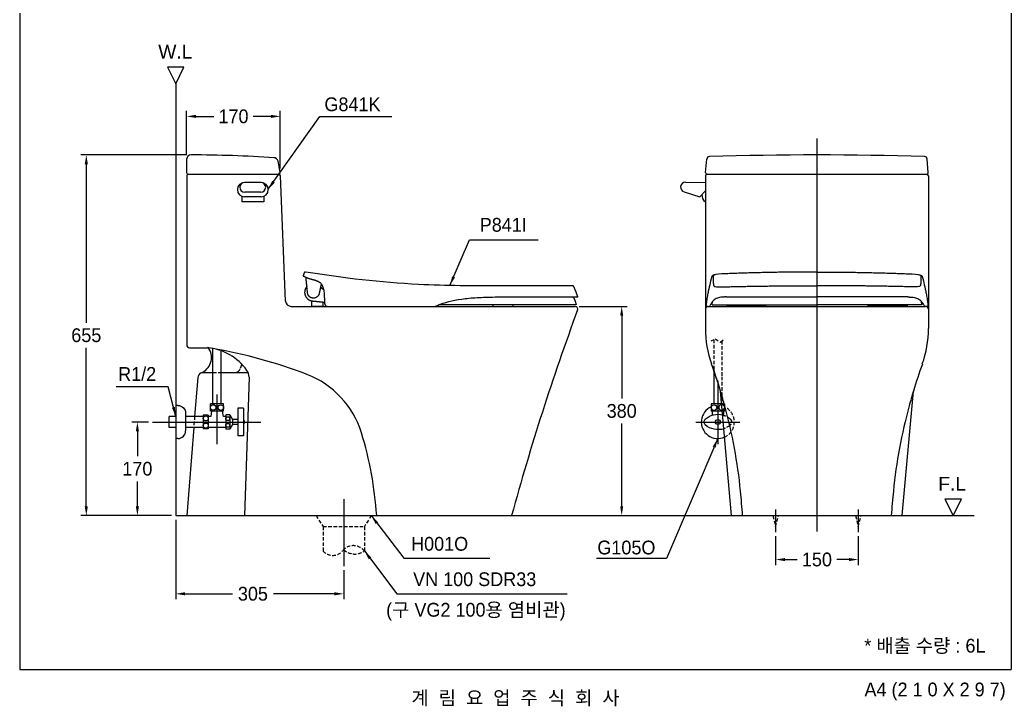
# Model space of a CAD drawing. Header units: millimetres. Extents: x 4660 to 14520, y -4429 to -1100.
# Drawn here: x 10820 to 12620, y -3697 to -2450 of the extents above; entities that cross this region are included whole.
import ezdxf
from ezdxf.enums import TextEntityAlignment as Align
from ezdxf.lldxf.tags import DXFTag

# ---------------------------------------------------------------- set-up
doc = ezdxf.new("R2010")
doc.units = ezdxf.units.MM
doc.linetypes.add('DASHED2', pattern=[9.525, 6.35, -3.175])
for name, color, linetype in [('TEXT', 7, 'Continuous'), ('내부선 및 부속', 4, 'Continuous'), ('도각라인', 255, 'Continuous'), ('외형선', 3, 'Continuous'), ('점선', 6, 'DASHED2'), ('중심선', 1, 'DASHED'), ('치수선', 7, 'Continuous')]:
    doc.layers.add(name, color=color, linetype=linetype)
doc.styles.add('____', font='')
doc.styles.add('타이틀', font='H2GTRM.TTF', dxfattribs={"height": 25})
doc.styles.get('____').set_extended_font_data('굴림')
tags = doc.linetypes.add('DASHDOT', pattern=[70, 31, -13, 13, -13]).pattern_tags.tags
tags[10:11] = [DXFTag(74, 4), DXFTag(75, 0), DXFTag(340, '0'), DXFTag(46, 0.0), DXFTag(50, 0.0), DXFTag(44, 0.0), DXFTag(45, 0.0)]
tags[8:9] = [DXFTag(74, 4), DXFTag(75, 0), DXFTag(340, '0'), DXFTag(46, 0.0), DXFTag(50, 0.0), DXFTag(44, 0.0), DXFTag(45, 0.0)]
tags[6:7] = [DXFTag(74, 4), DXFTag(75, 0), DXFTag(340, '0'), DXFTag(46, 0.0), DXFTag(50, 0.0), DXFTag(44, 0.0), DXFTag(45, 0.0)]
tags[4:5] = [DXFTag(74, 4), DXFTag(75, 0), DXFTag(340, '0'), DXFTag(46, 0.0), DXFTag(50, 0.0), DXFTag(44, 0.0), DXFTag(45, 0.0)]
tags = doc.linetypes.add('DASHED', pattern=[25.72, 12.86, -12.86]).pattern_tags.tags
tags[6:7] = [DXFTag(74, 4), DXFTag(75, 0), DXFTag(340, '0'), DXFTag(46, 0.0), DXFTag(50, 0.0), DXFTag(44, 0.0), DXFTag(45, 0.0)]
tags[4:5] = [DXFTag(74, 4), DXFTag(75, 0), DXFTag(340, '0'), DXFTag(46, 0.0), DXFTag(50, 0.0), DXFTag(44, 0.0), DXFTag(45, 0.0)]
doc.dimstyles.new('MSADIM', dxfattribs={"dimtxt": 33, "dimasz": 17, "dimexe": 10, "dimexo": 7.5, "dimgap": 10, "dimtad": 0, "dimtih": 1, "dimtoh": 1, "dimdec": 0, "dimzin": 1, "dimdsep": 46, "dimtxsty": '____', "dimcen": 11.25, "dimadec": 0, "dimazin": 0, "dimtfac": 1, "dimtdec": 0, "dimtix": 1, "dimtmove": 0, "dimatfit": 3, "dimfxl": 1, "dimtolj": 1, "dimtzin": 1, "dimarcsym": 0})

# ---------------------------------------------------------------- blocks, each defined once
blk = doc.blocks.new('*D47')
at = {"layer": '치수선', "color": 0, "linetype": 'Continuous', "lineweight": -2, "transparency": 16777216}
for p, q in [((11122.5, -2696.2), (11122.5, -2615.7)), ((11139.5, -2625.7), (11171.6, -2625.7)), ((11275.5, -2625.7), (11243.4, -2625.7)), ((11292.5, -2720.2), (11292.5, -2615.7))]:
    blk.add_line(p, q, dxfattribs=at)
at = {"layer": '치수선', "color": 0, "linetype": 'Continuous', "transparency": 16777216}
for points in [[(11139.5, -2622.8), (11139.5, -2628.5), (11122.5, -2625.7)], [(11275.5, -2622.8), (11275.5, -2628.5), (11292.5, -2625.7)]]:
    blk.add_solid(points, dxfattribs=at)
at = {"layer": '치수선', "color": 0, "linetype": 'Continuous', "transparency": 16777216, "insert": (11207.5, -2625.7), "char_height": 25, "attachment_point": 5, "style": '____'}
blk.add_mtext('\\A1;170', dxfattribs=at)
blk = doc.blocks.new('*D52')
at = {"layer": '치수선', "color": 0, "linetype": 'Continuous', "lineweight": -2, "transparency": 16777216}
for p, q in [((11123, -2695.7), (10930.3, -2695.7)), ((10940.3, -2712.7), (10940.3, -3000.3)), ((10940.3, -3333.7), (10940.3, -3046)), ((11095.1, -3350.7), (10930.3, -3350.7))]:
    blk.add_line(p, q, dxfattribs=at)
at = {"layer": '치수선', "color": 0, "linetype": 'Continuous', "transparency": 16777216}
for points in [[(10937.4, -2712.7), (10943.1, -2712.7), (10940.3, -2695.7)], [(10937.4, -3333.7), (10943.1, -3333.7), (10940.3, -3350.7)]]:
    blk.add_solid(points, dxfattribs=at)
at = {"layer": '치수선', "color": 0, "linetype": 'Continuous', "transparency": 16777216, "insert": (10940.3, -3023.2), "char_height": 25, "attachment_point": 5, "style": '____'}
blk.add_mtext('\\A1;655', dxfattribs=at)
blk = doc.blocks.new('*D54')
at = {"layer": '치수선', "color": 0, "linetype": 'Continuous', "lineweight": -2, "transparency": 16777216}
for p, q in [((11102.6, -3358.2), (11102.6, -3502.7)), ((11407.6, -3449.9), (11407.6, -3502.7)), ((11119.6, -3492.7), (11205.5, -3492.7)), ((11390.6, -3492.7), (11280.1, -3492.7))]:
    blk.add_line(p, q, dxfattribs=at)
at = {"layer": '치수선', "color": 0, "linetype": 'Continuous', "transparency": 16777216}
for points in [[(11119.6, -3489.8), (11119.6, -3495.5), (11102.6, -3492.7)], [(11390.6, -3489.8), (11390.6, -3495.5), (11407.6, -3492.7)]]:
    blk.add_solid(points, dxfattribs=at)
at = {"layer": '치수선', "color": 0, "linetype": 'Continuous', "transparency": 16777216, "insert": (11242.8, -3492.7), "char_height": 25, "attachment_point": 5, "style": '____'}
blk.add_mtext('\\A1;305', dxfattribs=at)
blk = doc.blocks.new('*D55')
at = {"layer": '치수선', "color": 0, "linetype": 'Continuous', "lineweight": -2, "transparency": 16777216}
for p, q in [((11053.1, -3180.7), (11023, -3180.7)), ((11033, -3197.7), (11033, -3242.8)), ((11033, -3333.7), (11033, -3288.5)), ((11095.1, -3350.7), (11023, -3350.7))]:
    blk.add_line(p, q, dxfattribs=at)
at = {"layer": '치수선', "color": 0, "linetype": 'Continuous', "transparency": 16777216}
for points in [[(11030.2, -3197.7), (11035.9, -3197.7), (11033, -3180.7)], [(11030.2, -3333.7), (11035.9, -3333.7), (11033, -3350.7)]]:
    blk.add_solid(points, dxfattribs=at)
at = {"layer": '치수선', "color": 0, "linetype": 'Continuous', "transparency": 16777216, "insert": (11033, -3265.7), "char_height": 25, "attachment_point": 5, "style": '____'}
blk.add_mtext('\\A1;170', dxfattribs=at)
blk = doc.blocks.new('*D56')
at = {"layer": '치수선', "color": 0, "linetype": 'Continuous', "lineweight": -2, "transparency": 16777216}
for p, q in [((11835.1, -2970.7), (11922.4, -2970.7)), ((11912.4, -2987.7), (11912.4, -3137.8)), ((11912.4, -3333.7), (11912.4, -3183.5)), ((11720.1, -3350.7), (11922.4, -3350.7))]:
    blk.add_line(p, q, dxfattribs=at)
at = {"layer": '치수선', "color": 0, "linetype": 'Continuous', "transparency": 16777216}
for points in [[(11909.6, -2987.7), (11915.2, -2987.7), (11912.4, -2970.7)], [(11909.6, -3333.7), (11915.2, -3333.7), (11912.4, -3350.7)]]:
    blk.add_solid(points, dxfattribs=at)
at = {"layer": '치수선', "color": 0, "linetype": 'Continuous', "transparency": 16777216, "insert": (11912.4, -3160.7), "char_height": 25, "attachment_point": 5, "style": '____'}
blk.add_mtext('\\A1;380', dxfattribs=at)
blk = doc.blocks.new('*D53')
at = {"layer": '치수선', "color": 0, "linetype": 'Continuous', "lineweight": -2, "transparency": 16777216}
for p, q in [((12191.9, -3388.2), (12191.9, -3440.5)), ((12341.9, -3388.2), (12341.9, -3440.5)), ((12208.9, -3430.5), (12231, -3430.5)), ((12324.9, -3430.5), (12302.8, -3430.5))]:
    blk.add_line(p, q, dxfattribs=at)
at = {"layer": '치수선', "color": 0, "linetype": 'Continuous', "transparency": 16777216}
for points in [[(12208.9, -3427.6), (12208.9, -3433.3), (12191.9, -3430.5)], [(12324.9, -3427.6), (12324.9, -3433.3), (12341.9, -3430.5)]]:
    blk.add_solid(points, dxfattribs=at)
at = {"layer": '치수선', "color": 0, "linetype": 'Continuous', "transparency": 16777216, "insert": (12266.9, -3430.5), "char_height": 25, "attachment_point": 5, "style": '____'}
blk.add_mtext('\\A1;150', dxfattribs=at)

msp = doc.modelspace()

# ---------------------------------------------------------------- linework, layer by layer
msp.add_line((11976.7, -3428.3), (11866.6, -3428.3))
at = {"layer": '내부선 및 부속'}
for p, q in [((11125.5, -2730.7), (11289.6, -2730.7)), ((12067.4, -2730.7), (12466.4, -2730.7)), ((12069.4, -2970.7), (12464.1, -2970.7)), ((11222.6, -3075.6), (11219.9, -3083.8)), ((11150.5, -3090.7), (11170.1, -3090.7)), ((11185.1, -3090.7), (11234.2, -3090.7)), ((11235.8, -3099.2), (11227.6, -3350.7))]:
    msp.add_line(p, q, dxfattribs=at)
at = {"layer": '내부선 및 부속', "linetype": 'Continuous'}
for p, q in [((11257.6, -2745.7), (11227.6, -2745.7)), ((12028.4, -2745.3), (12064.4, -2745.7)), ((11222.6, -2770.7), (11222.6, -2780.7)), ((11257.6, -2771.7), (11227.6, -2771.7)), ((11257.2, -2763.3), (11227.9, -2763.3)), ((11262.6, -2770.7), (11262.6, -2780.7)), ((12025.7, -2762.9), (12054.1, -2771.6)), ((12054.1, -2771.6), (12064.3, -2760.7)), ((11262.6, -2780.7), (11222.6, -2780.7)), ((11822.6, -2933.1), (11818.8, -2933.1)), ((12072.6, -2969.7), (12072.2, -2970.7)), ((12076.5, -2967), (12077.3, -2962)), ((12457.5, -2967), (12456.7, -2962)), ((12461.4, -2969.7), (12461.8, -2970.7)), ((12065.8, -2970.7), (12072.2, -2970.7)), ((12104.4, -2970.6), (12172.9, -2970.6)), ((12429.6, -2970.6), (12361.2, -2970.6)), ((12468.3, -2970.7), (12461.8, -2970.7)), ((11170.1, -3147.9), (11170.1, -3047.1)), ((11185.1, -3147.9), (11185.1, -3051.3)), ((12079.4, -3086.2), (12079.4, -3147.9)), ((11189.6, -3147.9), (11165.6, -3147.9)), ((11165.6, -3160.9), (11165.6, -3147.9)), ((11189.6, -3160.9), (11189.6, -3147.9)), ((12074.9, -3147.9), (12074.9, -3160.9)), ((12093.9, -3147.9), (12074.9, -3147.9)), ((11106.6, -3150.7), (11102.6, -3150.7)), ((11120.6, -3164.7), (11120.6, -3196.7)), ((11189.6, -3160.9), (11165.6, -3160.9)), ((11167.6, -3160.9), (11166.1, -3170.4)), ((11189.1, -3170.4), (11187.6, -3160.9)), ((11200.6, -3167.7), (11193.6, -3167.7)), ((11193.6, -3167.7), (11193.6, -3193.7)), ((11200.6, -3167.7), (11200.6, -3193.7)), ((11200.6, -3167.7), (11205.6, -3175.9)), ((11215.6, -3155.7), (11215.6, -3205.7)), ((11225.6, -3155.7), (11215.6, -3155.7)), ((11225.6, -3155.7), (11225.6, -3205.7)), ((12095, -3160.9), (12074.9, -3160.9)), ((12076.4, -3160.9), (12076.4, -3168.3)), ((11090.6, -3190.9), (11090.6, -3170.4)), ((11102.6, -3170.4), (11090.6, -3170.4)), ((11152.6, -3170.4), (11120.6, -3170.4)), ((11152.6, -3168.2), (11152.6, -3193.2)), ((11161.6, -3168.2), (11152.6, -3168.2)), ((11161.6, -3168.2), (11161.6, -3193.2)), ((11166.1, -3170.4), (11161.6, -3170.4)), ((11193.6, -3170.4), (11189.1, -3170.4)), ((11205.6, -3185.4), (11200.6, -3193.7)), ((11205.6, -3175.9), (11205.6, -3185.4)), ((11215.6, -3175.9), (11205.6, -3175.9)), ((11215.6, -3185.4), (11205.6, -3185.4)), ((11102.6, -3190.9), (11090.6, -3190.9)), ((11152.6, -3190.9), (11120.6, -3190.9)), ((11161.6, -3193.2), (11152.6, -3193.2)), ((11193.6, -3190.9), (11161.6, -3190.9)), ((11200.6, -3193.7), (11193.6, -3193.7)), ((11106.6, -3210.7), (11102.6, -3210.7)), ((11225.6, -3205.7), (11215.6, -3205.7))]:
    msp.add_line(p, q, dxfattribs=at)
at = {"layer": '내부선 및 부속', "linetype": 'Continuous', "flags": 128}
for points in [[(11106.6, -3150.7, -0.414214), (11120.6, -3164.7)], [(12064.2, -3175.5, -0.256623), (12095.7, -3167.8, -0.256623)], [(11225.6, -3176.2, -0.31563), (11225.6, -3185.2)], [(12064.2, -3185.8, -0.44), (12064.2, -3175.5)], [(12097.9, -3192.8, -0.275124), (12064.2, -3185.8)]]:
    msp.add_lwpolyline(points, format="xyb", dxfattribs=at)
at = {"layer": '내부선 및 부속', "linetype": 'Continuous'}
for centre, radius in [((11170.6, -3154.3), 5), ((11184.6, -3154.5), 5), ((12080, -3154.5), 5), ((11157.1, -3174.2), 4.5), ((11157.1, -3187.2), 4.5), ((11197.1, -3174.7), 3.5), ((11197.1, -3186.7), 3.5), ((12086.9, -3180.7), 4.5)]:
    msp.add_circle(centre, radius, dxfattribs=at)
for centre, radius, start, end in [((11227.6, -2758.7), 13, 90, 270), ((11227.9, -2754.5), 8.82, 90, 270), ((11257.2, -2754.5), 8.82, 270, 90), ((11257.6, -2758.7), 13, 270, 90), ((12028.3, -2754.3), 9, 89.4, 253.0627), ((12082.7, -2765.9), 25, 184.1191, 216.2699), ((12093.9, -3154.3), 5, 88.6343, 281.5249), ((12086.9, -3180.7), 30, 113.5781, 294.2473), ((12086.9, -3180.7), 30, 66.4216, 66.4217), ((12086.9, -3180.7), 30, 64.6635, 66.4217), ((11106.6, -3196.7), 14, 270, 360)]:
    msp.add_arc(centre, radius, start, end, dxfattribs=at)
at = {"layer": '내부선 및 부속'}
for centre, radius, start, end in [((12069.4, -2975.7), 5, 90, 180), ((12464.4, -2975.7), 5, 0, 90), ((11150.8, -3145.2), 100, 35.6743, 84.584), ((11008.7, -3963), 930, 69.0641, 80.1397), ((11210.4, -3080.7), 10, 270, 341.6798), ((11215.8, -3098.6), 20, 358.1297, 35.6743), ((11282, -3248.5), 165, 17.0126, 69.0641), ((11113.7, -3420.6), 1022, 15.2638, 16.8471), ((13420.2, -3420.6), 1022, 163.1529, 164.7362), ((11192.8, -3399), 940, 5.6719, 15.2638), ((13341.1, -3399), 940, 164.7362, 174.3281), ((10799.1, -3396.2), 670, 3.8984, 17.0126), ((10655.4, -3452.4), 1480, 3.9408, 5.6719), ((13878.4, -3452.4), 1480, 174.3281, 176.0592)]:
    msp.add_arc(centre, radius, start, end, dxfattribs=at)
at = {"layer": '내부선 및 부속', "linetype": 'Continuous'}
for points, weights in [([(11335.5, -2910.4), (11334.8, -2912.7), (11334.1, -2915)], [1, 0.999970078468, 1]), ([(11334.1, -2915.2), (11334.1, -2915.6), (11334.5, -2915.7)], [1, 0.762517511845, 1]), ([(11334.7, -2915.7), (11336.9, -2916.7), (11339.1, -2917.7)], [1, 0.999999582767, 1]), ([(11338.9, -2908.3), (11336.2, -2907.8), (11335.5, -2910.4)], [1, 0.749919593334, 1]), ([(12078.8, -2914.8), (12078.5, -2921.2), (12078.7, -2927.6)], [1, 0.999331116676, 1]), ([(12267.1, -2908.3), (12180.8, -2908.3), (12094.5, -2911.7)], [1, 0.999801695347, 1]), ([(12266.9, -2908.3), (12353.3, -2908.3), (12439.6, -2911.7)], [1, 0.999801695347, 1]), ([(12455.3, -2914.8), (12455.5, -2921.2), (12455.3, -2927.6)], [1, 0.999331116676, 1]), ([(11358.5, -2924), (11359.6, -2924.5), (11360.7, -2925)], [1, 0.99953597784, 1]), ([(11825.4, -2934.9), (11824.6, -2933.1), (11822.6, -2933.1)], [1, 0.838239252567, 1]), ([(12097.9, -2935.2), (12182.5, -2933.1), (12267.1, -2933.1)], [1, 0.99992954731, 1]), ([(12436.2, -2935.2), (12351.6, -2933.1), (12266.9, -2933.1)], [1, 0.99992954731, 1]), ([(11349.2, -2955.2), (11342.8, -2953.1), (11342, -2946.4)], [1, 0.845558404922, 1]), ([(11363.2, -2946.6), (11361.9, -2955.2), (11353.3, -2955.8)], [1, 0.778466165066, 1]), ([(11364.3, -2941.5), (11363.7, -2944.1), (11363.2, -2946.6)], [1, 0.999999940395, 1]), ([(11369, -2938.8), (11367.3, -2937.3), (11365.6, -2935.6)], [1, 0.999857485294, 1]), ([(11371.3, -2940.8), (11370.1, -2939.8), (11369, -2938.8)], [1, 0.999840557575, 1]), ([(11832.6, -2952.9), (11829.5, -2943.7), (11825.4, -2934.9)], [1, 0.99825656414, 1]), ([(11353.3, -2955.8), (11351.2, -2955.9), (11349.2, -2955.2)], [1, 0.980963885784, 1]), ([(11373, -2965.6), (11373.1, -2969.3), (11376.6, -2970.4)], [1, 0.81437176466, 1]), ([(11574.4, -2970.4), (11575.5, -2970.2), (11576.5, -2969.7)], [1, 0.994379520416, 1]), ([(11576.5, -2969.7), (11579.8, -2968.2), (11583.1, -2966.8)], [1, 0.999503850937, 1]), ([(11678.5, -2969.7), (11678.5, -2970.7), (11679.5, -2970.7)], [1, 0.708719313145, 1]), ([(11714.1, -2970.7), (11715.1, -2970.7), (11715.1, -2969.7)], [1, 0.709335029125, 1]), ([(11823.3, -2953.6), (11825.3, -2955.1), (11826.3, -2957.3)], [1, 0.965744435787, 1]), ([(11826.3, -2957.3), (11828.2, -2962), (11829.4, -2966.8)], [1, 0.997080266476, 1]), ([(11829.5, -2967.1), (11829.5, -2967.8), (11828.8, -2968)], [1, 0.819941341877, 1]), ([(11832.1, -2953.6), (11832.2, -2953.6), (11832.3, -2953.5)], [1, 0.980897367001, 1]), ([(11832.5, -2953.4), (11832.5, -2953.4), (11832.6, -2953.3)], [1, 0.976763367653, 1]), ([(12065.9, -2965.3), (12065.6, -2967.7), (12065.3, -2970.1)], [1, 0.999997913837, 1]), ([(12103.4, -2969.6), (12103.4, -2970.6), (12104.4, -2970.6)], [1, 0.708719015121, 1]), ([(12172.9, -2970.6), (12173.9, -2970.6), (12173.9, -2969.6)], [1, 0.712833285332, 1]), ([(12361.2, -2970.6), (12360.2, -2970.6), (12360.2, -2969.6)], [1, 0.712833285332, 1]), ([(12430.6, -2969.6), (12430.6, -2970.6), (12429.6, -2970.6)], [1, 0.708719015121, 1]), ([(12468.1, -2965.3), (12468.4, -2967.7), (12468.7, -2970.1)], [1, 0.999997913837, 1]), ([(11572.2, -2970.7), (11573.3, -2970.7), (11574.4, -2970.4)], [1, 0.993760943413, 1])]:
    msp.add_rational_spline(points, weights, degree=2, dxfattribs=at)
for points, degree in [([(11334.1, -2915), (11334.1, -2915.1), (11334.1, -2915.1), (11334.1, -2915.1), (11334.1, -2915.1), (11334.1, -2915.2)], 5), ([(11334.5, -2915.7), (11334.5, -2915.7), (11334.6, -2915.7), (11334.6, -2915.7), (11334.6, -2915.7), (11334.7, -2915.7)], 5), ([(11339.1, -2908.3), (11339, -2908.3), (11339, -2908.3), (11339, -2908.3), (11338.9, -2908.3), (11338.9, -2908.3)], 5), ([(12094.5, -2911.7), (12085.8, -2912.1), (12078.9, -2913.4), (12078.8, -2914.8)], 3), ([(12439.6, -2911.7), (12448.3, -2912.1), (12455.2, -2913.4), (12455.3, -2914.8)], 3), ([(11339.1, -2917.7), (11342.8, -2919.3), (11346.6, -2920.9), (11350.7, -2921.5), (11354.7, -2922.5), (11358.5, -2924)], 5), ([(11342, -2946.4), (11340.5, -2932.1), (11339.1, -2917.9)], 2), ([(11360.7, -2925), (11361.5, -2925.4), (11362.4, -2925.9), (11363.2, -2926.4), (11364, -2927), (11364.7, -2927.6)], 5), ([(11366.9, -2929.7), (11365.6, -2935.6), (11364.3, -2941.5)], 2), ([(12076.3, -2916.1), (12075.4, -2917.6), (12075.4, -2919.6), (12074.5, -2921), (12074.2, -2922.7), (12073.8, -2924.4)], 5), ([(12078.7, -2927.6), (12078.8, -2928.2), (12078.8, -2928.9), (12078.7, -2929.5), (12078.9, -2930.2), (12079, -2930.8)], 5), ([(12455.3, -2927.6), (12455.3, -2928.2), (12455.3, -2928.9), (12455.3, -2929.5), (12455.1, -2930.2), (12455.1, -2930.8)], 5), ([(12457.8, -2916.1), (12458.6, -2917.6), (12458.6, -2919.6), (12459.5, -2921), (12459.9, -2922.7), (12460.2, -2924.4)], 5), ([(11349.3, -2960.6), (11349.3, -2965.6), (11349.3, -2970.7)], 2), ([(11350.2, -2960.8), (11359.2, -2961.7), (11368.3, -2962.6)], 2), ([(11368.3, -2962.6), (11370.6, -2962.8), (11372.9, -2963)], 2), ([(11370.3, -2970.7), (11370.3, -2966.7), (11370.3, -2962.8)], 2), ([(11828.2, -2968.1), (11704.1, -2968.1), (11580, -2968.1)], 2), ([(11678.5, -2968.2), (11678.5, -2968.9), (11678.5, -2969.7)], 2), ([(11691.7, -2953.6), (11761.9, -2953.6), (11832.1, -2953.6)], 2), ([(11715.1, -2969.7), (11715.1, -2968.9), (11715.1, -2968.2)], 2), ([(11829.4, -2966.8), (11829.5, -2966.9), (11829.5, -2966.9), (11829.5, -2967), (11829.5, -2967), (11829.5, -2967.1)], 5), ([(11832.3, -2953.5), (11832.3, -2953.5), (11832.4, -2953.5), (11832.4, -2953.5), (11832.4, -2953.5), (11832.5, -2953.4)], 5), ([(11832.6, -2953.3), (11832.6, -2953.2), (11832.6, -2953.1), (11832.6, -2953), (11832.6, -2953), (11832.6, -2952.9)], 5), ([(12077.6, -2968.1), (12168.9, -2968.1), (12260.3, -2968.1)], 2), ([(12101.8, -2953.6), (12100.5, -2953.6), (12099.1, -2953.6), (12097.8, -2953.8), (12096.4, -2953.8), (12095.1, -2954)], 5), ([(12101.8, -2953.6), (12184.5, -2953.6), (12267.1, -2953.6)], 2), ([(12103.4, -2968.1), (12103.4, -2968.9), (12103.4, -2969.6)], 2), ([(12173.9, -2969.6), (12173.9, -2968.9), (12173.9, -2968.1)], 2), ([(12260.3, -2968.1), (12263.7, -2968.1), (12267, -2968.1)], 2), ([(12432.2, -2953.6), (12349.6, -2953.6), (12266.9, -2953.6)], 2), ([(12273.7, -2968.1), (12270.4, -2968.1), (12267, -2968.1)], 2), ([(12456.5, -2968.1), (12365.1, -2968.1), (12273.8, -2968.1)], 2), ([(12360.2, -2969.6), (12360.2, -2968.9), (12360.2, -2968.1)], 2), ([(12430.6, -2968.1), (12430.6, -2968.9), (12430.6, -2969.6)], 2), ([(12432.2, -2953.6), (12433.6, -2953.6), (12434.9, -2953.6), (12436.3, -2953.8), (12437.6, -2953.8), (12439, -2954)], 5), ([(11376.6, -2970.4), (11377, -2970.5), (11377.4, -2970.6), (11377.8, -2970.7), (11378.2, -2970.7), (11378.6, -2970.7)], 5)]:
    msp.add_open_spline(points, degree=degree, dxfattribs=at)
for points, knots in [([(11818.8, -2933.1), (11765.9, -2933.2), (11706.2, -2933.1), (11639.7, -2933.2), (11600.8, -2933.1), (11500.1, -2930), (11406.7, -2919.7), (11339.1, -2908.3)], [0, 0, 0, 0, 0.329654, 0.372244, 0.41482, 0.5725, 1, 1, 1, 1]), ([(12081.4, -2913.2), (12080.8, -2913.3), (12079.6, -2913.7), (12078.1, -2914.3), (12077, -2915.1), (12076.4, -2915.7), (12076.3, -2916.1)], [0, 0, 0, 0, 0.334847, 0.592015, 0.806373, 1, 1, 1, 1]), ([(12452.6, -2913.2), (12453.3, -2913.3), (12454.4, -2913.7), (12455.9, -2914.3), (12457.1, -2915.1), (12457.6, -2915.7), (12457.8, -2916.1)], [0, 0, 0, 0, 0.334847, 0.592015, 0.806373, 1, 1, 1, 1]), ([(11364.7, -2927.6), (11365.5, -2928.2), (11366.9, -2929.6), (11369.3, -2933.4), (11371.4, -2939.7), (11372.4, -2951.1), (11372.8, -2959.9), (11373, -2965.6)], [0, 0, 0, 0, 0.077293, 0.145803, 0.337667, 0.56877, 1, 1, 1, 1]), ([(12073.8, -2924.4), (12072.8, -2929.4), (12070.9, -2936.9), (12068.8, -2947.6), (12067.2, -2956.3), (12066.3, -2962.4), (12065.9, -2965.3)], [0, 0, 0, 0, 0.363376, 0.561739, 0.784101, 1, 1, 1, 1]), ([(12079, -2930.8), (12079.1, -2931.4), (12079.1, -2932.3), (12079.9, -2934.1), (12082.9, -2935.1), (12086.8, -2935.3), (12092, -2935.3), (12095.5, -2935.2), (12097.8, -2935.2)], [0, 0, 0, 0, 0.080098, 0.130289, 0.260977, 0.509166, 0.671258, 1, 1, 1, 1]), ([(12455.1, -2930.8), (12455, -2931.4), (12455, -2932.3), (12454.1, -2934.1), (12451.1, -2935.1), (12447.3, -2935.3), (12442, -2935.3), (12438.5, -2935.2), (12436.2, -2935.2)], [0, 0, 0, 0, 0.080098, 0.130289, 0.260977, 0.509166, 0.671258, 1, 1, 1, 1]), ([(12460.2, -2924.4), (12461.2, -2929.4), (12463.1, -2936.9), (12465.3, -2947.6), (12466.8, -2956.3), (12467.7, -2962.4), (12468.1, -2965.3)], [0, 0, 0, 0, 0.363376, 0.561739, 0.784101, 1, 1, 1, 1]), ([(11583.1, -2966.8), (11595.8, -2961.8), (11610.7, -2958.5), (11637.9, -2955.4), (11647.5, -2954.7), (11668.1, -2953.9), (11679, -2953.6), (11691.7, -2953.6)], [0, 0, 0, 0, 0.485452, 0.485452, 0.744131, 0.744131, 1, 1, 1, 1]), ([(12095.1, -2954), (12091.5, -2954.3), (12088.6, -2954.8), (12083.2, -2956.7), (12080.8, -2958.4), (12076.2, -2963), (12074.3, -2965.9), (12072.6, -2969.7)], [0, 0, 0, 0, 0.272913, 0.272913, 0.636696, 0.636696, 1, 1, 1, 1]), ([(12439, -2954), (12442.6, -2954.3), (12445.4, -2954.8), (12450.8, -2956.7), (12453.2, -2958.4), (12457.8, -2963), (12459.8, -2965.9), (12461.4, -2969.7)], [0, 0, 0, 0, 0.272913, 0.272913, 0.636696, 0.636696, 1, 1, 1, 1])]:
    msp.add_open_spline(points, degree=3, knots=knots, dxfattribs=at)
for points, weights, knots in [([(11340.8, -2934.6), (11339.4, -2936.1), (11338.4, -2938.1), (11334.8, -2945.3), (11338.5, -2952.4), (11342.3, -2959.6), (11350.2, -2960.8)], [1, 0.991018652916, 1, 0.891394913197, 1, 0.891394913197, 1], [0, 0, 0, 0.124781, 0.124781, 0.56239, 0.56239, 1, 1, 1]), ([(12076.5, -2967), (12076.5, -2967.5), (12076.8, -2967.8), (12077.1, -2968.1), (12077.6, -2968.1)], [1, 0.920018672943, 1, 0.920018672943, 1], [0, 0, 0, 0.5, 0.5, 1, 1, 1]), ([(12457.5, -2967), (12457.5, -2967.5), (12457.2, -2967.8), (12456.9, -2968.1), (12456.5, -2968.1)], [1, 0.920018672943, 1, 0.920018672943, 1], [0, 0, 0, 0.5, 0.5, 1, 1, 1]), ([(12065.3, -2970.1), (12065.3, -2970.3), (12065.4, -2970.5), (12065.6, -2970.7), (12065.8, -2970.7)], [1, 0.923782348633, 1, 0.923782348633, 1], [0, 0, 0, 0.5, 0.5, 1, 1, 1]), ([(12468.7, -2970.1), (12468.8, -2970.3), (12468.6, -2970.5), (12468.5, -2970.7), (12468.3, -2970.7)], [1, 0.923782348633, 1, 0.923782348633, 1], [0, 0, 0, 0.5, 0.5, 1, 1, 1])]:
    msp.add_rational_spline(points, weights, degree=2, knots=knots, dxfattribs=at)
at = {"layer": '도각라인', "color": 7}
for p, q in [((10819.6, -1099.9), (10819.6, -3629.9)), ((12619.6, -1099.9), (12619.6, -3629.9)), ((10819.6, -3629.9), (12619.6, -3629.9))]:
    msp.add_line(p, q, dxfattribs=at)
at = {"layer": '외형선', "linetype": 'Continuous'}
for p, q in [((11117.6, -2536.3), (11087.6, -2536.3)), ((11087.6, -2536.3), (11102.6, -2566.3)), ((11102.6, -2566.3), (11117.6, -2536.3)), ((11102.6, -2566.3), (11102.6, -3350.7)), ((12529.3, -3320.7), (12499.3, -3320.7)), ((12499.3, -3320.7), (12514.3, -3350.7)), ((12514.3, -3350.7), (12529.3, -3320.7))]:
    msp.add_line(p, q, dxfattribs=at)
at = {"layer": '외형선'}
for p, q in [((11122.5, -2703.7), (11122.5, -2727.7)), ((11292.5, -2727.1), (11288.6, -2707.1)), ((12064.7, -2727.4), (12066.8, -2703.1)), ((12469.1, -2727.4), (12467, -2703.1)), ((11122.6, -2733.7), (11122.6, -3040.7)), ((11125.5, -2730.7), (11289.6, -2730.7)), ((11302.2, -2961.1), (11292.6, -2733.5)), ((12064.4, -2733.7), (12064.4, -3011.1)), ((12067.4, -2730.7), (12466.4, -2730.7)), ((12469.4, -2733.7), (12469.4, -3011.1)), ((11312.2, -2970.7), (11827.6, -2970.7)), ((11127.6, -3045.7), (11160.3, -3045.7)), ((11163.6, -3048.7), (11162, -3045.8)), ((11142.6, -3099.9), (11137, -3170.4)), ((12111.9, -3350.7), (12091.8, -3124.4)), ((12421.9, -3350.7), (12442, -3124.4)), ((11135.3, -3190.9), (11122.6, -3350.7)), ((11102.6, -3350.7), (12552.1, -3350.7)), ((12111.9, -3350.7), (12421.9, -3350.7))]:
    msp.add_line(p, q, dxfattribs=at)
for centre, radius, start, end in [((11130.5, -2703.7), 8, 90, 180), ((11130.5, -4962.9), 2267.2, 86.1874, 90), ((12071.8, -2703.5), 5, 91.6704, 175.1009), ((12266.9, -9395.7), 6700, 88.32964, 91.67036), ((12462.1, -2703.5), 5, 4.8991, 88.3296), ((11280.7, -2708.7), 8, 10.9729, 90), ((11125.5, -2727.7), 3, 180, 270), ((11125.6, -2733.7), 3, 90, 180), ((11289.5, -2727.7), 3, 270, 10.9729), ((11289.6, -2733.7), 3, 1.2448, 90), ((12067.4, -2733.7), 3, 90, 180), ((12067.7, -2727.7), 3, 175.1009, 270), ((12466.1, -2727.7), 3, 270, 4.8991), ((12466.4, -2733.7), 3, 0, 90), ((11312.2, -2960.7), 10, 182.3999, 270), ((15977.2, -4512.3), 4420, 159.6777, 164.7635), ((11827.6, -2975.7), 5, 337.1406, 90), ((12254.4, -3011.1), 190, 180, 199.7435), ((12279.4, -3011.1), 190, 340.2565, 0), ((11127.6, -3040.7), 5, 180, 270), ((11137.6, -3063.6), 30, 292.0243, 29.7871), ((11113.7, -3420.6), 1022, 16.8471, 19.7435), ((11113.7, -3420.6), 1022, 17.7678, 19.7435), ((13420.2, -3420.6), 1022, 160.2565, 163.1529), ((11152.6, -3100.7), 10, 112.0243, 175.4333)]:
    msp.add_arc(centre, radius, start, end, dxfattribs=at)
at = {"layer": '외형선', "linetype": 'Continuous'}
for points, degree in [([(11828.8, -2968), (11828.7, -2968.1), (11828.6, -2968.1), (11828.5, -2968.1), (11828.3, -2968.1), (11828.2, -2968.1)], 5), ([(11370.3, -2970.7), (11359.8, -2970.7), (11349.3, -2970.7)], 2), ([(11378.6, -2970.7), (11427, -2970.7), (11475.4, -2970.7)], 2), ([(11475.4, -2970.7), (11523.8, -2970.7), (11572.2, -2970.7)], 2)]:
    msp.add_open_spline(points, degree=degree, dxfattribs=at)
at = {"layer": '점선'}
for p, q in [((12074.6, -3033.4), (12082.3, -3029.8)), ((12079.4, -3031.2), (12079.4, -3086.2)), ((12082.3, -3029.8), (12091.6, -3035.7)), ((12091.6, -3035.7), (12099.1, -3029.4)), ((12094.4, -3033.3), (12094.4, -3098.4)), ((11170.1, -3090.7), (11185.1, -3090.7)), ((12094.4, -3098.4), (12094.4, -3147.9)), ((12098.9, -3147.9), (12093.9, -3147.9)), ((12098.9, -3147.9), (12098.9, -3160.9)), ((12098.9, -3160.9), (12095, -3160.9)), ((12097.4, -3160.9), (12097.4, -3168.3)), ((11137, -3170.4), (11135.3, -3190.9)), ((11357.6, -3350.7), (11370.1, -3370.7)), ((11457.6, -3350.7), (11445.1, -3370.7)), ((12186.9, -3350.7), (12191.9, -3370.7)), ((12191.9, -3370.7), (12196.9, -3350.7)), ((12336.9, -3350.7), (12341.9, -3370.7)), ((12341.9, -3370.7), (12346.9, -3350.7)), ((11370.1, -3370.7), (11370.1, -3415.1)), ((11370.1, -3370.7), (11445.1, -3370.7)), ((11445.1, -3370.7), (11445.1, -3414.8))]:
    msp.add_line(p, q, dxfattribs=at)
at = {"layer": '점선', "flags": 128}
for points in [[(12095.7, -3167.8, -0.07563), (12104.9, -3171.9)], [(12104.9, -3171.9, -0.044231), (12109.6, -3175.5)], [(12109.6, -3185.8, -0.011173), (12108.5, -3186.8, -0.011173)], [(12109.6, -3175.5, -0.44), (12109.6, -3185.8)], [(12108.5, -3186.8, -0.091491), (12097.9, -3192.8)]]:
    msp.add_lwpolyline(points, format="xyb", dxfattribs=at)
at = {"layer": '점선'}
for centre, radius, start, end in [((12093.9, -3154.3), 5, 281.5249, 88.6343), ((12086.9, -3180.7), 30, 294.2473, 64.6635), ((11387.6, -3399.3), 23.6, 222.2205, 320.2275), ((11425.3, -3430.6), 25.4, 38.5927, 140.2275), ((11427.7, -3391.2), 29.3, 226.4632, 306.3085)]:
    msp.add_arc(centre, radius, start, end, dxfattribs=at)
at = {"layer": '중심선'}
msp.add_line((12266.9, -2665.7), (12266.9, -3379.8), dxfattribs=at)
msp.add_line((12266.9, -2665.7), (12266.9, -3379.8), dxfattribs=at)
at = {"layer": '중심선', "linetype": 'DASHDOT'}
for p, q in [((12086.9, -3106.2), (12086.9, -3220.7)), ((11177.6, -3220.9), (11177.6, -3130.5)), ((11060.6, -3180.7), (11257, -3180.7)), ((12046.9, -3180.7), (12126.9, -3180.7)), ((11407.6, -3320.7), (11407.6, -3350.7)), ((11407.6, -3320.7), (11407.6, -3442.4)), ((12191.9, -3339.6), (12191.9, -3380.7)), ((12341.9, -3339.6), (12341.9, -3380.7))]:
    msp.add_line(p, q, dxfattribs=at)
at = {"layer": '치수선', "linetype": 'Continuous'}
for p, q in [((11381.3, -2625.7), (11495, -2625.7)), ((11652.8, -2850.1), (11760.5, -2850.1)), ((11533.7, -3428.1), (11672.7, -3428.1)), ((11521.3, -3492.7), (11813.6, -3492.7))]:
    msp.add_line(p, q, dxfattribs=at)

# ---------------------------------------------------------------- texts
at = {"layer": 'TEXT', "style": '타이틀'}
for s, p in [('* 배출 수량 : 6L', (12462.9, -3586.9)), ('계  림  요  업  주  식  회  사', (11719.6, -3681.6))]:
    msp.add_text(s, height=25, dxfattribs=at).set_placement(p, align=Align.MIDDLE_CENTER)
msp.add_text('A4 (2 1 0 X 2 9 7)', height=25, dxfattribs=at).set_placement((12609.6, -3666.4), align=Align.MIDDLE_RIGHT)
at = {"layer": 'TEXT', "char_height": 25, "attachment_point": 1, "line_spacing_factor": 0.963855, "style": '타이틀'}
for s, insert, width in [('\\fArial;W.L', (11070.9, -2495.7), 248.993), ('\\A1;G841K', (11372.6, -2591.2), 248.993), ('\\A1;P841I', (11654.6, -2810.1), 248.993), ('\\fArial;F.L', (12487.1, -3280.3), 248.993), ('\\A1; G105O', (11859.1, -3396.1), 248.993), ('\\A1;VN 100 SDR33', (11533.7, -3453.7), 379.657), ('\\A1;(구 VG2 100{\\fGulim|b0|i0|c129|p50;용 염비관)}', (11484.7, -3509.2), 379.657)]:
    msp.add_mtext(s, dxfattribs=dict(at, insert=insert, width=width))
at = {"layer": '치수선', "linetype": 'Continuous', "char_height": 25, "attachment_point": 1, "line_spacing_factor": 0.963855, "style": '타이틀'}
for s, insert, width in [('\\A1;R1/2', (10998.1, -3081), 248.993), ('\\A1; H001O', (11520.9, -3389.4), 361.787)]:
    msp.add_mtext(s, dxfattribs=dict(at, insert=insert, width=width))

# ---------------------------------------------------------------- dimensions: what is measured, and where the dimension line sits
at = {"layer": '치수선', "linetype": 'Continuous'}
for base, p1, p2, picture, middle in [((11292.5, -2625.7), (11122.5, -2703.7), (11292.5, -2727.7), '*D47', (11207.5, -2625.7)), ((12341.9, -3430.5), (12191.9, -3380.7), (12341.9, -3380.7), '*D53', (12266.9, -3430.5))]:
    dim = msp.add_linear_dim(base=base, p1=p1, p2=p2, dimstyle='MSADIM', override={"dimtxt": 25}, dxfattribs=at)
    dim.commit()
    dim.dimension.update_dxf_attribs({"geometry": picture, "text_midpoint": middle})
for base, p1, p2, picture, middle in [((10940.3, -2695.7), (11102.6, -3350.7), (11130.5, -2695.7), '*D52', (10940.3, -3023.2)), ((11033, -3350.7), (11060.6, -3180.7), (11102.6, -3350.7), '*D55', (11033, -3265.7))]:
    dim = msp.add_linear_dim(base=base, p1=p1, p2=p2, angle=90, dimstyle='MSADIM', override={"dimtxt": 25}, dxfattribs=at)
    dim.commit()
    dim.dimension.update_dxf_attribs({"geometry": picture, "text_midpoint": middle})
dim = msp.add_linear_dim(base=(11912.4, -3350.7), p1=(11827.6, -2970.7), p2=(11712.6, -3350.7), angle=90, dimstyle='MSADIM', override={"dimtxt": 25}, dxfattribs=at)
dim.commit()
dim.dimension.update_dxf_attribs({"geometry": '*D56', "text_midpoint": (11912.4, -3160.7), "dimtype": 160})
dim = msp.add_linear_dim(base=(11407.6, -3492.7), p1=(11102.6, -3350.7), p2=(11407.6, -3442.4), dimstyle='MSADIM', override={"dimtxt": 25}, dxfattribs=at)
dim.commit()
dim.dimension.update_dxf_attribs({"geometry": '*D54', "text_midpoint": (11242.8, -3492.7), "dimtype": 160})

# ---------------------------------------------------------------- leaders
at = {"layer": '치수선', "linetype": 'Continuous', "annotation_type": 0, "has_hookline": 1, "hookline_direction": 0}
for points in [[(11270.5, -2758), (11364.3, -2625.7), (11381.3, -2625.7)], [(11600.4, -2932.7), (11635.8, -2850.1), (11652.8, -2850.1)], [(11457.6, -3350.7), (11516.7, -3428.1), (11533.7, -3428.1)], [(11445.1, -3414.8), (11504.3, -3492.7), (11521.3, -3492.7)]]:
    msp.add_leader(points, dimstyle='MSADIM', override={"dimtxt": 25}, dxfattribs=at)
at = {"layer": '치수선', "linetype": 'Continuous'}
msp.add_leader([(11102.6, -3170.4), (11088.9, -3116.8), (10994.6, -3116.8)], dimstyle='MSADIM', override={"dimtxt": 25}, dxfattribs=at)
at = {"layer": '치수선', "linetype": 'Continuous', "annotation_type": 0, "has_hookline": 1, "hookline_direction": 0, "horizontal_direction": (-1, 0, 0)}
msp.add_leader([(12086.9, -3210.7), (11993.7, -3428.3), (11976.7, -3428.3)], dimstyle='MSADIM', override={"dimtxt": 25}, dxfattribs=at)

doc.saveas('drawing.dxf')
